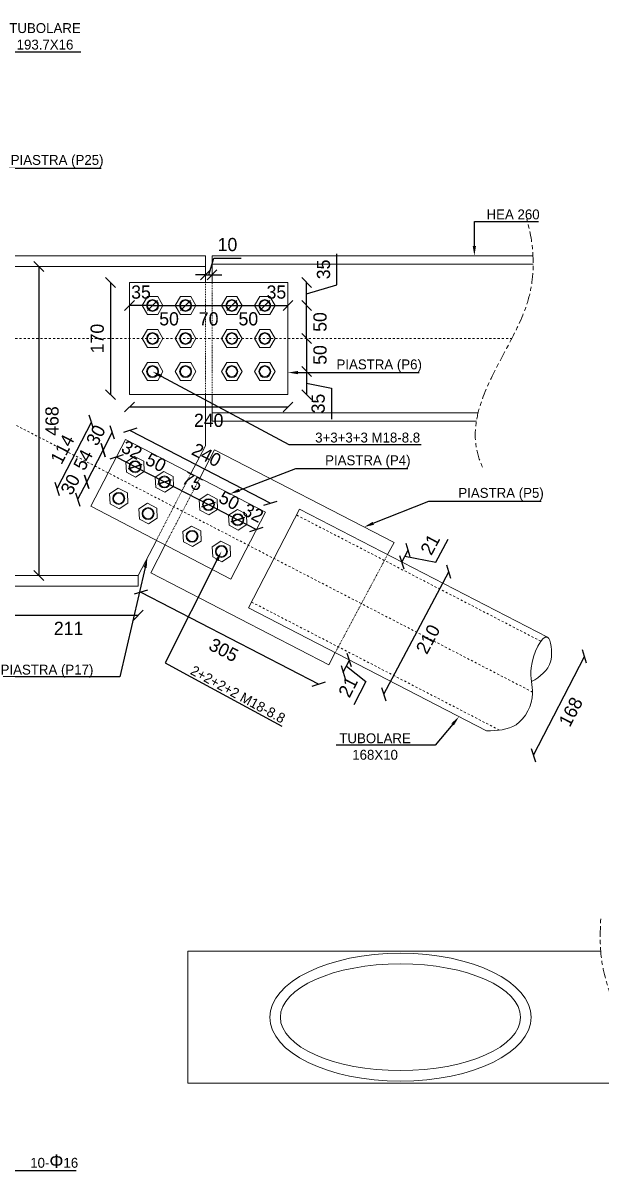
# Model space of a CAD drawing. Header units: millimetres. Extents: x -6949 to 549764, y -83146 to 127128.
# Drawn here: x 49738 to 50613, y -47348 to -45607 of the extents above; entities that cross this region are included whole.
import ezdxf
from ezdxf import colors
from ezdxf.entities.mleader import LeaderData, LeaderLine
from ezdxf.math import Vec2, Vec3

# ---------------------------------------------------------------- set-up
doc = ezdxf.new("R2010")
doc.units = ezdxf.units.MM
doc.linetypes.add('Centro', pattern=[31.75, 6.35, -4.7625, 15.875, -4.7625])
doc.linetypes.add('Tratto', pattern=[6.35, 3.175, -3.175])
for name, color, linetype, lineweight in [('bulloni', 5, 'Continuous', 9), ('LINEA DI SEZIONE', 1, 'Centro', 9), ('piastra', 6, 'Continuous', 18), ('S-BEAM', 5, 'Continuous', 18), ('tratteggio', 253, 'Tratto', 15)]:
    doc.layers.add(name, color=color, linetype=linetype, lineweight=lineweight)
doc.layers.add('quote', color=7, linetype='Continuous', lineweight=5, true_color=0x383838)
doc.styles.get("Standard").update_dxf_attribs({"font": ''})
doc.styles.get('Standard').set_extended_font_data('Bahnschrift Light')
doc.dimstyles.new('Q 1_15', dxfattribs={"dimtxt": 20, "dimasz": 15, "dimexe": 0.18, "dimexo": 0.0625, "dimgap": 10, "dimtad": 2, "dimdec": 0, "dimzin": 0, "dimdsep": 46, "dimtxsty": 'Standard', "dimblk": 'OBLIQUE', "dimcen": 0, "dimse1": 1, "dimse2": 1, "dimadec": 0, "dimazin": 0, "dimtfac": 1, "dimtdec": 0, "dimtofl": 0, "dimtmove": 1, "dimatfit": 3, "dimfxl": 1, "dimtolj": 1, "dimtzin": 0, "dimarcsym": 1})

# ---------------------------------------------------------------- blocks, each defined once
blk = doc.blocks.new('*U142')
at = {"layer": 'bulloni'}
blk.add_lwpolyline([(-15.6, 0), (-7.8, -13.5), (7.8, -13.5), (15.6, 0), (7.8, 13.5), (-7.8, 13.5)], close=True, dxfattribs=at)
for radius in [9, 7.88]:
    blk.add_circle((0, 0), radius, dxfattribs=at)
blk = doc.blocks.new('*U138')
at = {"color": 0, "linetype": 'ByBlock', "lineweight": -2, "transparency": 16777216}
for p in [(0, 0), (50, 0), (0, -50), (50, -50), (0, -100), (50, -100)]:
    blk.add_blockref('*U142', p, dxfattribs=at)
blk = doc.blocks.new('*U140')
at = {"layer": 'bulloni'}
blk.add_lwpolyline([(-15.6, 0), (-7.8, -13.5), (7.8, -13.5), (15.6, 0), (7.8, 13.5), (-7.8, 13.5)], close=True, dxfattribs=at)
for radius in [9, 7.88]:
    blk.add_circle((0, 0), radius, dxfattribs=at)
blk = doc.blocks.new('*U141')
at = {"color": 0, "linetype": 'ByBlock', "lineweight": -2, "transparency": 16777216}
for p in [(0, 0), (50, 0), (0, -50), (50, -50), (0, -100), (50, -100)]:
    blk.add_blockref('*U140', p, dxfattribs=at)
blk = doc.blocks.new('*U139')
at = {"layer": 'bulloni'}
blk.add_lwpolyline([(-15.6, 0), (-7.8, -13.5), (7.8, -13.5), (15.6, 0), (7.8, 13.5), (-7.8, 13.5)], close=True, dxfattribs=at)
for radius in [9, 7.88]:
    blk.add_circle((0, 0), radius, dxfattribs=at)
blk = doc.blocks.new('*U143')
at = {"color": 0, "linetype": 'ByBlock', "lineweight": -2, "transparency": 16777216}
for p in [(0, 0), (50, 0), (0, -54), (50, -54)]:
    blk.add_blockref('*U139', p, dxfattribs=at)
blk = doc.blocks.new('*U144')
at = {"layer": 'bulloni'}
blk.add_lwpolyline([(-15.6, 0), (-7.8, -13.5), (7.8, -13.5), (15.6, 0), (7.8, 13.5), (-7.8, 13.5)], close=True, dxfattribs=at)
for radius in [9, 7.88]:
    blk.add_circle((0, 0), radius, dxfattribs=at)
blk = doc.blocks.new('*U145')
at = {"color": 0, "linetype": 'ByBlock', "lineweight": -2, "transparency": 16777216}
for p in [(0, 0), (50, 0), (0, -54), (50, -54)]:
    blk.add_blockref('*U144', p, dxfattribs=at)
blk = doc.blocks.new('_Oblique')
at = {"color": 0, "linetype": 'ByBlock', "lineweight": -2}
blk.add_line((-0.5, -0.5), (0.5, 0.5), dxfattribs=at)
blk = doc.blocks.new('*D911')
at = {"layer": 'Defpoints', "color": 0, "transparency": 16777216}
for p in [(49701.9, -46460.1), (49912.8, -46460.1), (49912.8, -46504)]:
    blk.add_point(p, dxfattribs=at)
at = {"layer": 'quote', "color": 0, "lineweight": -2, "transparency": 16777216}
blk.add_line((49701.9, -46504), (49912.8, -46504), dxfattribs=at)
at = {"layer": 'quote', "color": 0, "lineweight": -2, "transparency": 16777216, "xscale": 15, "yscale": 15, "zscale": 15, "rotation": 180}
blk.add_blockref('_Oblique', (49701.9, -46504), dxfattribs=at)
at = {"layer": 'quote', "color": 0, "lineweight": -2, "transparency": 16777216, "xscale": 15, "yscale": 15, "zscale": 15}
blk.add_blockref('_Oblique', (49912.8, -46504), dxfattribs=at)
at = {"layer": 'quote', "color": 0, "transparency": 16777216, "insert": (49807.3, -46524.1), "char_height": 20, "attachment_point": 5}
blk.add_mtext('\\A1;211', dxfattribs=at)
blk = doc.blocks.new('*D912')
at = {"layer": 'Defpoints', "color": 0, "transparency": 16777216}
for p in [(49934.4, -46035.1), (49984.4, -46035.1), (49984.4, -46035.1)]:
    blk.add_point(p, dxfattribs=at)
at = {"layer": 'quote', "color": 0, "lineweight": -2, "transparency": 16777216}
blk.add_line((49934.4, -46035.1), (49984.4, -46035.1), dxfattribs=at)
at = {"layer": 'quote', "color": 0, "lineweight": -2, "transparency": 16777216, "xscale": 15, "yscale": 15, "zscale": 15, "rotation": 180}
blk.add_blockref('_Oblique', (49934.4, -46035.1), dxfattribs=at)
at = {"layer": 'quote', "color": 0, "lineweight": -2, "transparency": 16777216, "xscale": 15, "yscale": 15, "zscale": 15}
blk.add_blockref('_Oblique', (49984.4, -46035.1), dxfattribs=at)
at = {"layer": 'quote', "color": 0, "transparency": 16777216, "insert": (49959.4, -46055.4), "char_height": 20, "attachment_point": 5}
blk.add_mtext('\\A1;50', dxfattribs=at)
blk = doc.blocks.new('*D913')
at = {"layer": 'Defpoints', "color": 0, "transparency": 16777216}
for p in [(49899.4, -46035.1), (49899.4, -46035.1), (49934.4, -46035.1)]:
    blk.add_point(p, dxfattribs=at)
at = {"layer": 'quote', "color": 0, "lineweight": -2, "transparency": 16777216}
blk.add_line((49934.4, -46035.1), (49899.4, -46035.1), dxfattribs=at)
at = {"layer": 'quote', "color": 0, "lineweight": -2, "transparency": 16777216, "xscale": 15, "yscale": 15, "zscale": 15, "rotation": 180}
blk.add_blockref('_Oblique', (49899.4, -46035.1), dxfattribs=at)
at = {"layer": 'quote', "color": 0, "lineweight": -2, "transparency": 16777216, "xscale": 15, "yscale": 15, "zscale": 15}
blk.add_blockref('_Oblique', (49934.4, -46035.1), dxfattribs=at)
at = {"layer": 'quote', "color": 0, "transparency": 16777216, "insert": (49916.9, -46014.9), "char_height": 20, "attachment_point": 5}
blk.add_mtext('\\A1;35', dxfattribs=at)
blk = doc.blocks.new('*D914')
at = {"layer": 'Defpoints', "color": 0, "transparency": 16777216}
for p in [(49984.4, -46035.1), (50054.4, -46035.1), (50054.4, -46035.1)]:
    blk.add_point(p, dxfattribs=at)
at = {"layer": 'quote', "color": 0, "lineweight": -2, "transparency": 16777216}
blk.add_line((49984.4, -46035.1), (50054.4, -46035.1), dxfattribs=at)
at = {"layer": 'quote', "color": 0, "lineweight": -2, "transparency": 16777216, "xscale": 15, "yscale": 15, "zscale": 15, "rotation": 180}
blk.add_blockref('_Oblique', (49984.4, -46035.1), dxfattribs=at)
at = {"layer": 'quote', "color": 0, "lineweight": -2, "transparency": 16777216, "xscale": 15, "yscale": 15, "zscale": 15}
blk.add_blockref('_Oblique', (50054.4, -46035.1), dxfattribs=at)
at = {"layer": 'quote', "color": 0, "transparency": 16777216, "insert": (50019.4, -46055.4), "char_height": 20, "attachment_point": 5}
blk.add_mtext('\\A1;70', dxfattribs=at)
blk = doc.blocks.new('*D915')
at = {"layer": 'Defpoints', "color": 0, "transparency": 16777216}
for p in [(50054.4, -46035.1), (50104.4, -46035.1), (50104.4, -46035.1)]:
    blk.add_point(p, dxfattribs=at)
at = {"layer": 'quote', "color": 0, "lineweight": -2, "transparency": 16777216}
blk.add_line((50054.4, -46035.1), (50104.4, -46035.1), dxfattribs=at)
at = {"layer": 'quote', "color": 0, "lineweight": -2, "transparency": 16777216, "xscale": 15, "yscale": 15, "zscale": 15, "rotation": 180}
blk.add_blockref('_Oblique', (50054.4, -46035.1), dxfattribs=at)
at = {"layer": 'quote', "color": 0, "lineweight": -2, "transparency": 16777216, "xscale": 15, "yscale": 15, "zscale": 15}
blk.add_blockref('_Oblique', (50104.4, -46035.1), dxfattribs=at)
at = {"layer": 'quote', "color": 0, "transparency": 16777216, "insert": (50079.4, -46055.4), "char_height": 20, "attachment_point": 5}
blk.add_mtext('\\A1;50', dxfattribs=at)
blk = doc.blocks.new('*D916')
at = {"layer": 'Defpoints', "color": 0, "transparency": 16777216}
for p in [(50104.4, -46035.1), (50139.4, -46035.1), (50139.4, -46035.1)]:
    blk.add_point(p, dxfattribs=at)
at = {"layer": 'quote', "color": 0, "lineweight": -2, "transparency": 16777216}
blk.add_line((50104.4, -46035.1), (50139.4, -46035.1), dxfattribs=at)
at = {"layer": 'quote', "color": 0, "lineweight": -2, "transparency": 16777216, "xscale": 15, "yscale": 15, "zscale": 15, "rotation": 180}
blk.add_blockref('_Oblique', (50104.4, -46035.1), dxfattribs=at)
at = {"layer": 'quote', "color": 0, "lineweight": -2, "transparency": 16777216, "xscale": 15, "yscale": 15, "zscale": 15}
blk.add_blockref('_Oblique', (50139.4, -46035.1), dxfattribs=at)
at = {"layer": 'quote', "color": 0, "transparency": 16777216, "insert": (50121.9, -46014.9), "char_height": 20, "attachment_point": 5}
blk.add_mtext('\\A1;35', dxfattribs=at)
blk = doc.blocks.new('*D917')
at = {"layer": 'Defpoints', "color": 0, "transparency": 16777216}
for p in [(49899.4, -46000.1), (49870.9, -46170.1), (49899.4, -46170.1)]:
    blk.add_point(p, dxfattribs=at)
at = {"layer": 'quote', "color": 0, "lineweight": -2, "transparency": 16777216}
blk.add_line((49870.9, -46000.1), (49870.9, -46170.1), dxfattribs=at)
at = {"layer": 'quote', "color": 0, "lineweight": -2, "transparency": 16777216, "xscale": 15, "yscale": 15, "zscale": 15}
for p, rotation in [((49870.9, -46000.1), 90), ((49870.9, -46170.1), 270)]:
    blk.add_blockref('_Oblique', p, dxfattribs=dict(at, rotation=rotation))
at = {"layer": 'quote', "color": 0, "transparency": 16777216, "insert": (49850.7, -46085.1), "char_height": 20, "attachment_point": 5, "rotation": 90}
blk.add_mtext('\\A1;170', dxfattribs=at)
blk = doc.blocks.new('*D918')
at = {"layer": 'Defpoints', "color": 0, "transparency": 16777216}
for p in [(49899.4, -46170.1), (50139.4, -46170.1), (50139.4, -46188.8)]:
    blk.add_point(p, dxfattribs=at)
at = {"layer": 'quote', "color": 0, "lineweight": -2, "transparency": 16777216}
blk.add_line((49899.4, -46188.8), (50139.4, -46188.8), dxfattribs=at)
at = {"layer": 'quote', "color": 0, "lineweight": -2, "transparency": 16777216, "xscale": 15, "yscale": 15, "zscale": 15, "rotation": 180}
blk.add_blockref('_Oblique', (49899.4, -46188.8), dxfattribs=at)
at = {"layer": 'quote', "color": 0, "lineweight": -2, "transparency": 16777216, "xscale": 15, "yscale": 15, "zscale": 15}
blk.add_blockref('_Oblique', (50139.4, -46188.8), dxfattribs=at)
at = {"layer": 'quote', "color": 0, "transparency": 16777216, "insert": (50019.4, -46209.1), "char_height": 20, "attachment_point": 5}
blk.add_mtext('\\A1;240', dxfattribs=at)
blk = doc.blocks.new('*D919')
at = {"layer": 'Defpoints', "color": 0, "transparency": 16777216}
for p in [(49934.4, -46085.1), (49934.4, -46135.1), (50167.7, -46135.1)]:
    blk.add_point(p, dxfattribs=at)
at = {"layer": 'quote', "color": 0, "lineweight": -2, "transparency": 16777216}
blk.add_line((50167.7, -46085.1), (50167.7, -46135.1), dxfattribs=at)
at = {"layer": 'quote', "color": 0, "lineweight": -2, "transparency": 16777216, "xscale": 15, "yscale": 15, "zscale": 15}
for p, rotation in [((50167.7, -46085.1), 90), ((50167.7, -46135.1), 270)]:
    blk.add_blockref('_Oblique', p, dxfattribs=dict(at, rotation=rotation))
at = {"layer": 'quote', "color": 0, "transparency": 16777216, "insert": (50188, -46110.1), "char_height": 20, "attachment_point": 5, "rotation": 90}
blk.add_mtext('\\A1;50', dxfattribs=at)
blk = doc.blocks.new('*D920')
at = {"layer": 'Defpoints', "color": 0, "transparency": 16777216}
for p in [(50104.4, -46035.1), (50167.7, -46035.1), (50104.4, -46085.1)]:
    blk.add_point(p, dxfattribs=at)
at = {"layer": 'quote', "color": 0, "lineweight": -2, "transparency": 16777216}
blk.add_line((50167.7, -46085.1), (50167.7, -46035.1), dxfattribs=at)
at = {"layer": 'quote', "color": 0, "lineweight": -2, "transparency": 16777216, "xscale": 15, "yscale": 15, "zscale": 15}
for p, rotation in [((50167.7, -46035.1), 90), ((50167.7, -46085.1), 270)]:
    blk.add_blockref('_Oblique', p, dxfattribs=dict(at, rotation=rotation))
at = {"layer": 'quote', "color": 0, "transparency": 16777216, "insert": (50188, -46060.1), "char_height": 20, "attachment_point": 5, "rotation": 90}
blk.add_mtext('\\A1;50', dxfattribs=at)
blk = doc.blocks.new('*D921')
at = {"layer": 'Defpoints', "color": 0, "transparency": 16777216}
for p in [(50139.4, -46000.1), (50167.7, -46000.1), (50104.4, -46035.1)]:
    blk.add_point(p, dxfattribs=at)
at = {"layer": 'quote', "color": 0, "lineweight": -2, "transparency": 16777216}
for p, q in [((50213.5, -46003.9), (50213.5, -45957)), ((50167.7, -46035.1), (50167.7, -46000.1)), ((50167.7, -46017.6), (50213.5, -46003.9))]:
    blk.add_line(p, q, dxfattribs=at)
at = {"layer": 'quote', "color": 0, "lineweight": -2, "transparency": 16777216, "xscale": 15, "yscale": 15, "zscale": 15}
for p, rotation in [((50167.7, -46000.1), 90), ((50167.7, -46035.1), 270)]:
    blk.add_blockref('_Oblique', p, dxfattribs=dict(at, rotation=rotation))
at = {"layer": 'quote', "color": 0, "transparency": 16777216, "insert": (50193.3, -45980.4), "char_height": 20, "attachment_point": 5, "rotation": 90}
blk.add_mtext('\\A1;35', dxfattribs=at)
blk = doc.blocks.new('*D922')
at = {"layer": 'Defpoints', "color": 0, "transparency": 16777216}
for p in [(50104.4, -46135.1), (50139.4, -46170.1), (50167.7, -46170.1)]:
    blk.add_point(p, dxfattribs=at)
at = {"layer": 'quote', "color": 0, "lineweight": -2, "transparency": 16777216}
for p, q in [((50167.7, -46135.1), (50167.7, -46170.1)), ((50167.7, -46152.6), (50205.4, -46160.1)), ((50205.4, -46160.1), (50205.4, -46207.1))]:
    blk.add_line(p, q, dxfattribs=at)
at = {"layer": 'quote', "color": 0, "lineweight": -2, "transparency": 16777216, "xscale": 15, "yscale": 15, "zscale": 15}
for p, rotation in [((50167.7, -46135.1), 90), ((50167.7, -46170.1), 270)]:
    blk.add_blockref('_Oblique', p, dxfattribs=dict(at, rotation=rotation))
at = {"layer": 'quote', "color": 0, "transparency": 16777216, "insert": (50185.2, -46183.6), "char_height": 20, "attachment_point": 5, "rotation": 90}
blk.add_mtext('\\A1;35', dxfattribs=at)
blk = doc.blocks.new('*D923')
at = {"layer": 'Defpoints', "color": 0, "transparency": 16777216}
for p in [(49756.9, -45976.1), (49756.9, -46444.1), (49762.1, -46444.1)]:
    blk.add_point(p, dxfattribs=at)
at = {"layer": 'quote', "color": 0, "lineweight": -2, "transparency": 16777216}
blk.add_line((49762.1, -45976.1), (49762.1, -46444.1), dxfattribs=at)
at = {"layer": 'quote', "color": 0, "lineweight": -2, "transparency": 16777216, "xscale": 15, "yscale": 15, "zscale": 15}
for p, rotation in [((49762.1, -45976.1), 90), ((49762.1, -46444.1), 270)]:
    blk.add_blockref('_Oblique', p, dxfattribs=dict(at, rotation=rotation))
at = {"layer": 'quote', "color": 0, "transparency": 16777216, "insert": (49782.3, -46210.1), "char_height": 20, "attachment_point": 5, "rotation": 90}
blk.add_mtext('\\A1;468', dxfattribs=at)
blk = doc.blocks.new('*D905')
at = {"layer": 'Defpoints', "color": 0, "transparency": 16777216}
for p in [(50475.6, -46508.3), (50588.3, -46566.5), (50398.4, -46657.8)]:
    blk.add_point(p, dxfattribs=at)
at = {"layer": 'quote', "color": 0, "lineweight": -2, "transparency": 16777216}
blk.add_line((50511, -46716), (50588.3, -46566.5), dxfattribs=at)
at = {"layer": 'quote', "color": 0, "lineweight": -2, "transparency": 16777216, "xscale": 15, "yscale": 15, "zscale": 15}
for p, rotation in [((50588.3, -46566.5), 62.67610918366642), ((50511, -46716), 242.6761091836664)]:
    blk.add_blockref('_Oblique', p, dxfattribs=dict(at, rotation=rotation))
at = {"layer": 'quote', "color": 0, "transparency": 16777216, "insert": (50567.6, -46650.5), "char_height": 20, "attachment_point": 5, "rotation": 62.6761}
blk.add_mtext('\\A1;168', dxfattribs=at)
blk = doc.blocks.new('*D924')
at = {"layer": 'Defpoints', "color": 0, "transparency": 16777216}
for p in [(49931.8, -46440.2), (50201.2, -46579.3), (50186.1, -46608.5)]:
    blk.add_point(p, dxfattribs=at)
at = {"layer": 'quote', "color": 0, "lineweight": -2, "transparency": 16777216}
blk.add_line((49916.7, -46469.3), (50186.1, -46608.5), dxfattribs=at)
at = {"layer": 'quote', "color": 0, "lineweight": -2, "transparency": 16777216, "xscale": 15, "yscale": 15, "zscale": 15}
for p, rotation in [((49916.7, -46469.3), 152.6757943378665), ((50186.1, -46608.5), 332.6757943378665)]:
    blk.add_blockref('_Oblique', p, dxfattribs=dict(at, rotation=rotation))
at = {"layer": 'quote', "color": 0, "transparency": 16777216, "insert": (50042.1, -46556.9), "char_height": 20, "attachment_point": 5, "rotation": 332.6758}
blk.add_mtext('\\A1;305', dxfattribs=at)
blk = doc.blocks.new('*D925')
at = {"layer": 'Defpoints', "color": 0, "transparency": 16777216}
for p in [(50024.4, -45988.6), (50014.4, -46000.1), (50024.4, -46000.1)]:
    blk.add_point(p, dxfattribs=at)
at = {"layer": 'quote', "color": 0, "lineweight": -2, "transparency": 16777216}
for p, q in [((50019.4, -45988.6), (50027, -45963.2)), ((50027, -45963.2), (50068.6, -45963.2)), ((50014.4, -45988.6), (49999.4, -45988.6)), ((50014.4, -45988.6), (50024.4, -45988.6)), ((50024.4, -45988.6), (50039.4, -45988.6))]:
    blk.add_line(p, q, dxfattribs=at)
at = {"layer": 'quote', "color": 0, "lineweight": -2, "transparency": 16777216, "xscale": 15, "yscale": 15, "zscale": 15}
blk.add_blockref('_Oblique', (50014.4, -45988.6), dxfattribs=at)
at = {"layer": 'quote', "color": 0, "lineweight": -2, "transparency": 16777216, "xscale": 15, "yscale": 15, "zscale": 15, "rotation": 180}
blk.add_blockref('_Oblique', (50024.4, -45988.6), dxfattribs=at)
at = {"layer": 'quote', "color": 0, "transparency": 16777216, "insert": (50047.8, -45942.9), "char_height": 20, "attachment_point": 5}
blk.add_mtext('\\A1;10', dxfattribs=at)
blk = doc.blocks.new('*D926')
at = {"layer": 'Defpoints', "color": 0, "transparency": 16777216}
for p in [(50210.7, -46560.8), (50232.5, -46572.1), (50201.2, -46579.3)]:
    blk.add_point(p, dxfattribs=at)
at = {"layer": 'quote', "color": 0, "lineweight": -2, "transparency": 16777216}
for p, q in [((50223, -46590.6), (50232.5, -46572.1)), ((50227.8, -46581.4), (50257.4, -46604.4)), ((50257.4, -46604.4), (50239, -46639.8))]:
    blk.add_line(p, q, dxfattribs=at)
at = {"layer": 'quote', "color": 0, "lineweight": -2, "transparency": 16777216, "xscale": 15, "yscale": 15, "zscale": 15}
for p, rotation in [((50232.5, -46572.1), 62.67610918368261), ((50223, -46590.6), 242.6761091836826)]:
    blk.add_blockref('_Oblique', p, dxfattribs=dict(at, rotation=rotation))
at = {"layer": 'quote', "color": 0, "transparency": 16777216, "insert": (50230.3, -46612.9), "char_height": 20, "attachment_point": 5, "rotation": 62.6761}
blk.add_mtext('\\A1;21', dxfattribs=at)
blk = doc.blocks.new('*D927')
at = {"layer": 'Defpoints', "color": 0, "transparency": 16777216}
for p in [(50300, -46394), (50290.2, -46412.4), (50321.4, -46405.5)]:
    blk.add_point(p, dxfattribs=at)
at = {"layer": 'quote', "color": 0, "lineweight": -2, "transparency": 16777216}
for p, q in [((50363.1, -46424), (50381.8, -46388.8)), ((50311.6, -46423.9), (50321.4, -46405.5)), ((50316.5, -46414.7), (50363.1, -46424))]:
    blk.add_line(p, q, dxfattribs=at)
at = {"layer": 'quote', "color": 0, "lineweight": -2, "transparency": 16777216, "xscale": 15, "yscale": 15, "zscale": 15}
for p, rotation in [((50321.4, -46405.5), 61.92719718750516), ((50311.6, -46423.9), 241.9271971875052)]:
    blk.add_blockref('_Oblique', p, dxfattribs=dict(at, rotation=rotation))
at = {"layer": 'quote', "color": 0, "transparency": 16777216, "insert": (50354.7, -46397), "char_height": 20, "attachment_point": 5, "rotation": 61.9272}
blk.add_mtext('\\A1;21', dxfattribs=at)
blk = doc.blocks.new('*D928')
at = {"layer": 'Defpoints', "color": 0, "transparency": 16777216}
for p in [(50300, -46394), (50383.1, -46438.4), (50201.2, -46579.3)]:
    blk.add_point(p, dxfattribs=at)
at = {"layer": 'quote', "color": 0, "lineweight": -2, "transparency": 16777216}
blk.add_line((50284.3, -46623.7), (50383.1, -46438.4), dxfattribs=at)
at = {"layer": 'quote', "color": 0, "lineweight": -2, "transparency": 16777216, "xscale": 15, "yscale": 15, "zscale": 15}
for p, rotation in [((50383.1, -46438.4), 61.92719718751262), ((50284.3, -46623.7), 241.9271971875126)]:
    blk.add_blockref('_Oblique', p, dxfattribs=dict(at, rotation=rotation))
at = {"layer": 'quote', "color": 0, "transparency": 16777216, "insert": (50351.5, -46540.5), "char_height": 20, "attachment_point": 5, "rotation": 61.9272}
blk.add_mtext('\\A1;210', dxfattribs=at)
blk = doc.blocks.new('*D929')
at = {"layer": 'Defpoints', "color": 0, "transparency": 16777216}
for p in [(49893.3, -46238), (49789.6, -46312.7), (49841, -46339.2)]:
    blk.add_point(p, dxfattribs=at)
at = {"layer": 'quote', "color": 0, "lineweight": -2, "transparency": 16777216}
blk.add_line((49841.9, -46211.4), (49789.6, -46312.7), dxfattribs=at)
at = {"layer": 'quote', "color": 0, "lineweight": -2, "transparency": 16777216, "xscale": 15, "yscale": 15, "zscale": 15}
for p, rotation in [((49841.9, -46211.4), 62.67610956615891), ((49789.6, -46312.7), 242.6761095661589)]:
    blk.add_blockref('_Oblique', p, dxfattribs=dict(at, rotation=rotation))
at = {"layer": 'quote', "color": 0, "transparency": 16777216, "insert": (49797.9, -46252.8), "char_height": 20, "attachment_point": 5, "rotation": 62.6761}
blk.add_mtext('\\A1;114', dxfattribs=at)
blk = doc.blocks.new('*D930')
at = {"layer": 'Defpoints', "color": 0, "transparency": 16777216}
for p in [(49820.9, -46328.8), (49883.2, -46327.3), (49869.3, -46354)]:
    blk.add_point(p, dxfattribs=at)
at = {"layer": 'quote', "color": 0, "lineweight": -2, "transparency": 16777216}
blk.add_line((49834.7, -46302.1), (49820.9, -46328.8), dxfattribs=at)
at = {"layer": 'quote', "color": 0, "lineweight": -2, "transparency": 16777216, "xscale": 15, "yscale": 15, "zscale": 15}
for p, rotation in [((49834.7, -46302.1), 62.54130905532833), ((49820.9, -46328.8), 242.5413090553283)]:
    blk.add_blockref('_Oblique', p, dxfattribs=dict(at, rotation=rotation))
at = {"layer": 'quote', "color": 0, "transparency": 16777216, "insert": (49809.9, -46306.1), "char_height": 20, "attachment_point": 5, "rotation": 62.5413}
blk.add_mtext('\\A1;30', dxfattribs=at)
blk = doc.blocks.new('*D931')
at = {"layer": 'Defpoints', "color": 0, "transparency": 16777216}
for p in [(49859.6, -46254.2), (49908, -46279.3), (49883.2, -46327.3)]:
    blk.add_point(p, dxfattribs=at)
at = {"layer": 'quote', "color": 0, "lineweight": -2, "transparency": 16777216}
blk.add_line((49834.7, -46302.1), (49859.6, -46254.2), dxfattribs=at)
at = {"layer": 'quote', "color": 0, "lineweight": -2, "transparency": 16777216, "xscale": 15, "yscale": 15, "zscale": 15}
for p, rotation in [((49859.6, -46254.2), 62.54130905545608), ((49834.7, -46302.1), 242.5413090554561)]:
    blk.add_blockref('_Oblique', p, dxfattribs=dict(at, rotation=rotation))
at = {"layer": 'quote', "color": 0, "transparency": 16777216, "insert": (49829.3, -46268.9), "char_height": 20, "attachment_point": 5, "rotation": 62.5413}
blk.add_mtext('\\A1;54', dxfattribs=at)
blk = doc.blocks.new('*D932')
at = {"layer": 'Defpoints', "color": 0, "transparency": 16777216}
for p in [(49873.4, -46227.6), (49893.3, -46238), (49908, -46279.3)]:
    blk.add_point(p, dxfattribs=at)
at = {"layer": 'quote', "color": 0, "lineweight": -2, "transparency": 16777216}
blk.add_line((49859.6, -46254.2), (49873.4, -46227.6), dxfattribs=at)
at = {"layer": 'quote', "color": 0, "lineweight": -2, "transparency": 16777216, "xscale": 15, "yscale": 15, "zscale": 15}
for p, rotation in [((49873.4, -46227.6), 62.54130905545608), ((49859.6, -46254.2), 242.5413090554561)]:
    blk.add_blockref('_Oblique', p, dxfattribs=dict(at, rotation=rotation))
at = {"layer": 'quote', "color": 0, "transparency": 16777216, "insert": (49848.6, -46231.6), "char_height": 20, "attachment_point": 5, "rotation": 62.5413}
blk.add_mtext('\\A1;30', dxfattribs=at)
blk = doc.blocks.new('*D933')
at = {"layer": 'Defpoints', "color": 0, "transparency": 16777216}
for p in [(49841, -46339.2), (50112.8, -46334.5), (50053.1, -46449.4)]:
    blk.add_point(p, dxfattribs=at)
at = {"layer": 'quote', "color": 0, "lineweight": -2, "transparency": 16777216}
blk.add_line((49900.7, -46224.3), (50112.8, -46334.5), dxfattribs=at)
at = {"layer": 'quote', "color": 0, "lineweight": -2, "transparency": 16777216, "xscale": 15, "yscale": 15, "zscale": 15}
for p, rotation in [((49900.7, -46224.3), 152.5413090553274), ((50112.8, -46334.5), 332.5413090553275)]:
    blk.add_blockref('_Oblique', p, dxfattribs=dict(at, rotation=rotation))
at = {"layer": 'quote', "color": 0, "transparency": 16777216, "insert": (50016.1, -46261.5), "char_height": 20, "attachment_point": 5, "rotation": 332.5413}
blk.add_mtext('\\A1;240', dxfattribs=at)
blk = doc.blocks.new('*D934')
at = {"layer": 'Defpoints', "color": 0, "transparency": 16777216}
for p in [(49879.6, -46264.6), (49879.6, -46264.6), (49908, -46279.3)]:
    blk.add_point(p, dxfattribs=at)
at = {"layer": 'quote', "color": 0, "lineweight": -2, "transparency": 16777216}
blk.add_line((49908, -46279.3), (49879.6, -46264.6), dxfattribs=at)
at = {"layer": 'quote', "color": 0, "lineweight": -2, "transparency": 16777216, "xscale": 15, "yscale": 15, "zscale": 15}
for p, rotation in [((49879.6, -46264.6), 152.6761095661612), ((49908, -46279.3), 332.6761095661611)]:
    blk.add_blockref('_Oblique', p, dxfattribs=dict(at, rotation=rotation))
at = {"layer": 'quote', "color": 0, "transparency": 16777216, "insert": (49903, -46254), "char_height": 20, "attachment_point": 5, "rotation": 332.6761}
blk.add_mtext('\\A1;32', dxfattribs=at)
blk = doc.blocks.new('*D935')
at = {"layer": 'Defpoints', "color": 0, "transparency": 16777216}
for p in [(49908, -46279.3), (49952.4, -46302.3), (49952.4, -46302.3)]:
    blk.add_point(p, dxfattribs=at)
at = {"layer": 'quote', "color": 0, "lineweight": -2, "transparency": 16777216}
blk.add_line((49908, -46279.3), (49952.4, -46302.3), dxfattribs=at)
at = {"layer": 'quote', "color": 0, "lineweight": -2, "transparency": 16777216, "xscale": 15, "yscale": 15, "zscale": 15}
for p, rotation in [((49908, -46279.3), 152.676109566144), ((49952.4, -46302.3), 332.676109566144)]:
    blk.add_blockref('_Oblique', p, dxfattribs=dict(at, rotation=rotation))
at = {"layer": 'quote', "color": 0, "transparency": 16777216, "insert": (49939.5, -46272.8), "char_height": 20, "attachment_point": 5, "rotation": 332.6761}
blk.add_mtext('\\A1;50', dxfattribs=at)
blk = doc.blocks.new('*D936')
at = {"layer": 'Defpoints', "color": 0, "transparency": 16777216}
for p in [(49952.4, -46302.3), (50019, -46336.7), (50019, -46336.7)]:
    blk.add_point(p, dxfattribs=at)
at = {"layer": 'quote', "color": 0, "lineweight": -2, "transparency": 16777216}
blk.add_line((49952.4, -46302.3), (50019, -46336.7), dxfattribs=at)
at = {"layer": 'quote', "color": 0, "lineweight": -2, "transparency": 16777216, "xscale": 15, "yscale": 15, "zscale": 15}
for p, rotation in [((49952.4, -46302.3), 152.676109566144), ((50019, -46336.7), 332.676109566144)]:
    blk.add_blockref('_Oblique', p, dxfattribs=dict(at, rotation=rotation))
at = {"layer": 'quote', "color": 0, "transparency": 16777216, "insert": (49995, -46301.6), "char_height": 20, "attachment_point": 5, "rotation": 332.6761}
blk.add_mtext('\\A1;75', dxfattribs=at)
blk = doc.blocks.new('*D937')
at = {"layer": 'Defpoints', "color": 0, "transparency": 16777216}
for p in [(50019, -46336.7), (50063.5, -46359.6), (50063.5, -46359.6)]:
    blk.add_point(p, dxfattribs=at)
at = {"layer": 'quote', "color": 0, "lineweight": -2, "transparency": 16777216}
blk.add_line((50019, -46336.7), (50063.5, -46359.6), dxfattribs=at)
at = {"layer": 'quote', "color": 0, "lineweight": -2, "transparency": 16777216, "xscale": 15, "yscale": 15, "zscale": 15}
for p, rotation in [((50019, -46336.7), 152.676109566144), ((50063.5, -46359.6), 332.676109566144)]:
    blk.add_blockref('_Oblique', p, dxfattribs=dict(at, rotation=rotation))
at = {"layer": 'quote', "color": 0, "transparency": 16777216, "insert": (50050.5, -46330.2), "char_height": 20, "attachment_point": 5, "rotation": 332.6761}
blk.add_mtext('\\A1;50', dxfattribs=at)
blk = doc.blocks.new('*D938')
at = {"layer": 'Defpoints', "color": 0, "transparency": 16777216}
for p in [(50063.5, -46359.6), (50091.9, -46374.3), (50091.9, -46374.3)]:
    blk.add_point(p, dxfattribs=at)
at = {"layer": 'quote', "color": 0, "lineweight": -2, "transparency": 16777216}
blk.add_line((50063.5, -46359.6), (50091.9, -46374.3), dxfattribs=at)
at = {"layer": 'quote', "color": 0, "lineweight": -2, "transparency": 16777216, "xscale": 15, "yscale": 15, "zscale": 15}
for p, rotation in [((50063.5, -46359.6), 152.676109566144), ((50091.9, -46374.3), 332.676109566144)]:
    blk.add_blockref('_Oblique', p, dxfattribs=dict(at, rotation=rotation))
at = {"layer": 'quote', "color": 0, "transparency": 16777216, "insert": (50086.7, -46349.3), "char_height": 20, "attachment_point": 5, "rotation": 332.6761}
blk.add_mtext('\\A1;32', dxfattribs=at)

msp = doc.modelspace()

# ---------------------------------------------------------------- linework, layer by layer
at = {"layer": 'LINEA DI SEZIONE'}
msp.add_open_spline([(50434.1, -46279.8), (50393, -46195), (50524.7, -46063.4), (50511.1, -45940.2), (50501.1, -45904.5)], degree=3, knots=[0.227913, 0.227913, 0.227913, 0.227913, 1, 1.439528, 1.439528, 1.439528, 1.439528], dxfattribs=at)
msp.add_spline([(50612.9, -46964.3), (50612.9, -47013.1), (50651.6, -47134.6), (50681.3, -47213.1), (50681.3, -47243.9)], degree=3, dxfattribs=at)
at = {"layer": 'piastra'}
for p, q in [((50014.4, -46000.1), (50014.4, -45972.6)), ((49899.4, -46170.1), (49899.4, -46000.1)), ((49899.4, -46000.1), (50139.4, -46000.1)), ((50139.4, -46000.1), (50139.4, -46170.1)), ((50139.4, -46170.1), (49899.4, -46170.1)), ((50014.4, -46170.1), (50014.4, -46247.5)), ((49992.5, -46289.5), (50014.4, -46247.5)), ((49912.8, -46444.1), (49940.2, -46390.8))]:
    msp.add_line(p, q, dxfattribs=at)
for points in [[(49447.3, -45976.1), (48932.4, -45976.1), (48932.4, -45960.1), (50014.4, -45960.1), (50014.4, -45976.1), (49499.5, -45976.1)], [(50006, -46296.5), (50028.1, -46253.6), (50300, -46394), (50290.2, -46412.4)], [(50211, -46560.9), (50201.2, -46579.3), (49931.8, -46440.2), (49953.7, -46397.8)], [(49573.7, -46460.1), (49912.8, -46460.1), (49912.8, -46444.1), (49587.9, -46444.1)]]:
    msp.add_lwpolyline(points, dxfattribs=at)
msp.add_lwpolyline([(50105.4, -46348.2), (49893.3, -46238), (49841, -46339.2), (50053.1, -46449.4)], close=True, dxfattribs=at)
at = {"layer": 'S-BEAM'}
for p, q in [((50510.4, -45960.1), (50024.4, -45960.1)), ((50024.4, -45960.1), (50024.4, -46000.1)), ((50510.7, -45972.6), (50024.4, -45972.6)), ((50510.7, -45972.6), (50024.4, -45972.6)), ((50510.7, -45972.6), (50024.4, -45972.6)), ((50024.4, -46000.1), (50024.4, -45972.6)), ((50024.4, -46197.6), (50427.3, -46197.6)), ((50427.3, -46197.6), (50024.4, -46197.6)), ((50427.3, -46197.6), (50024.4, -46197.6)), ((50424.7, -46210.1), (50024.4, -46210.1)), ((50079.8, -46493.2), (50157, -46343.6))]:
    msp.add_line(p, q, dxfattribs=at)
for points in [[(50024.4, -46210.1), (50024.4, -46170.1)], [(50157, -46343.6), (50532.2, -46537.5)], [(50440.2, -46679.4), (50079.8, -46493.2)], [(50612.9, -47013.1), (49988, -47013.1)], [(49988, -47213.1), (49988, -47013.1)], [(50681.3, -47213.1), (49988, -47213.1)]]:
    msp.add_lwpolyline(points, dxfattribs=at)
for major_axis, ratio in [((-197.8, 0), 0.489596), ((-181.8, 0), 0.444679)]:
    msp.add_ellipse((50309.7, -47113.1), major_axis=major_axis, ratio=ratio, dxfattribs=at)
msp.add_spline([(50440.2, -46679.4), (50484.7, -46670), (50509.7, -46623), (50507.5, -46584), (50532.2, -46537.5), (50537.2, -46573.2), (50508.3, -46604.8)], degree=3, dxfattribs=at)
at = {"layer": 'tratteggio'}
for p, q in [((48647.1, -46085.1), (50478.3, -46085.1)), ((50509.7, -46620.6), (49473.4, -46085.1)), ((50522.2, -46543.6), (50152.4, -46352.5)), ((50084.3, -46484.3), (50459.6, -46678.2))]:
    msp.add_line(p, q, dxfattribs=at)
at = {"layer": 'tratteggio', "color": 30, "ltscale": 0.4}
for points in [[(50014.4, -46000.1), (50014.4, -46170.1)], [(49940.2, -46390.8), (49992.5, -46289.5)], [(49953.4, -46397.6), (50006, -46296.5)], [(50211, -46560.9), (50290.2, -46412.4)]]:
    msp.add_lwpolyline(points, dxfattribs=at)
at = {"layer": 'tratteggio', "color": 5, "ltscale": 0.4}
msp.add_lwpolyline([(50024.4, -46170.1), (50024.4, -46000.1)], dxfattribs=at)

# ---------------------------------------------------------------- block references
msp.add_blockref('*U138', (49934.4, -46035.1))
at = {"xscale": -1}
msp.add_blockref('*U141', (50104.4, -46035.1), dxfattribs=at)
at = {"xscale": -1, "rotation": 152.6761095661622}
msp.add_blockref('*U143', (49883.2, -46327.3), dxfattribs=at)
at = {"rotation": 152.6761095661595}
msp.add_blockref('*U145', (50038.7, -46407.6), dxfattribs=at)

# ---------------------------------------------------------------- dimensions: what is measured, and where the dimension line sits
at = {"layer": 'quote'}
for p1, p2, distance, picture, middle in [((50014.4, -46000.1), (50024.4, -46000.1), 11.6, '*D925', (50037, -45942.9)), ((49934.4, -46035.1), (49984.4, -46035.1), 0, '*D912', (49959.4, -46055.4)), ((49893.3, -46238), (49841, -46339.2), -57.9, '*D929', (49797.9, -46252.8)), ((50290.2, -46412.4), (50300, -46394), -24.3, '*D927', (50350, -46405.7)), ((50201.2, -46579.3), (50300, -46394), -94.2, '*D928', (50351.5, -46540.5)), ((49701.9, -46460.1), (49912.8, -46460.1), -43.9, '*D911', (49807.3, -46524.1)), ((50398.4, -46657.8), (50475.6, -46508.3), -126.8, '*D905', (50567.6, -46650.5))]:
    dim = msp.add_aligned_dim(p1=p1, p2=p2, distance=distance, dimstyle='Q 1_15', dxfattribs=at)
    dim.commit()
    dim.dimension.update_dxf_attribs({"geometry": picture, "text_midpoint": middle})
for base, p1, p2, angle, picture, middle in [((50167.7, -46000.1), (50104.4, -46035.1), (50139.4, -46000.1), 90, '*D921', (50193.3, -45993.9)), ((49762.1, -46444.1), (49756.9, -45976.1), (49756.9, -46444.1), 90, '*D923', (49782.3, -46210.1)), ((49870.9, -46170.1), (49899.4, -46000.1), (49899.4, -46170.1), 90, '*D917', (49850.7, -46085.1)), ((50054.4, -46035.1), (49984.4, -46035.1), (50054.4, -46035.1), 180, '*D914', (50019.4, -46055.4)), ((50104.4, -46035.1), (50054.4, -46035.1), (50104.4, -46035.1), 180, '*D915', (50079.4, -46055.4)), ((50167.7, -46035.1), (50104.4, -46085.1), (50104.4, -46035.1), 90, '*D920', (50188, -46060.1)), ((50167.7, -46135.1), (49934.4, -46085.1), (49934.4, -46135.1), 90, '*D919', (50188, -46110.1)), ((49859.6, -46254.2), (49883.2, -46327.3), (49908, -46279.3), 62.5413, '*D931', (49829.3, -46268.9)), ((49952.4, -46302.3), (49908, -46279.3), (49952.4, -46302.3), 332.6761, '*D935', (49939.5, -46272.8)), ((50019, -46336.7), (49952.4, -46302.3), (50019, -46336.7), 332.6761, '*D936', (49995, -46301.6)), ((50063.5, -46359.6), (50019, -46336.7), (50063.5, -46359.6), 332.6761, '*D937', (50050.5, -46330.2))]:
    dim = msp.add_linear_dim(base=base, p1=p1, p2=p2, angle=angle, dimstyle='Q 1_15', dxfattribs=at)
    dim.commit()
    dim.dimension.update_dxf_attribs({"geometry": picture, "text_midpoint": middle})
for base, p1, p2, angle, picture, middle, dimtype in [((49899.4, -46035.1), (49934.4, -46035.1), (49899.4, -46035.1), 180, '*D913', (49916.9, -46035.1), 160), ((50139.4, -46035.1), (50104.4, -46035.1), (50139.4, -46035.1), 180, '*D916', (50121.9, -46035.1), 160), ((50167.7, -46170.1), (50104.4, -46135.1), (50139.4, -46170.1), 90, '*D922', (50205.4, -46170.1), 160), ((49873.4, -46227.6), (49908, -46279.3), (49893.3, -46238), 62.5413, '*D932', (49866.5, -46240.9), 160), ((49879.6, -46264.6), (49908, -46279.3), (49879.6, -46264.6), 152.6761, '*D934', (49893.8, -46272), 161), ((49820.9, -46328.8), (49883.2, -46327.3), (49869.3, -46354), 242.5413, '*D930', (49827.8, -46315.4), 161), ((50091.9, -46374.3), (50063.5, -46359.6), (50091.9, -46374.3), 332.6761, '*D938', (50077.4, -46367.3), 160), ((50232.5, -46572.1), (50201.2, -46579.3), (50210.7, -46560.8), 62.6761, '*D926', (50252.8, -46613.3), 161)]:
    dim = msp.add_linear_dim(base=base, p1=p1, p2=p2, angle=angle, dimstyle='Q 1_15', dxfattribs=at)
    dim.commit()
    dim.dimension.update_dxf_attribs({"geometry": picture, "text_midpoint": middle, "dimtype": dimtype})
dim = msp.add_linear_dim(base=(50139.4, -46188.8), p1=(49899.4, -46170.1), p2=(50139.4, -46170.1), dimstyle='Q 1_15', dxfattribs=at)
dim.commit()
dim.dimension.update_dxf_attribs({"geometry": '*D918', "text_midpoint": (50019.4, -46209.1)})
for p1, p2, distance, text, picture, middle in [((49841, -46339.2), (50053.1, -46449.4), 129.5, '240', '*D933', (50016.1, -46261.5)), ((49931.8, -46440.2), (50201.2, -46579.3), -32.8, '305', '*D924', (50042.1, -46556.9))]:
    dim = msp.add_aligned_dim(p1=p1, p2=p2, distance=distance, text=text, dimstyle='Q 1_15', dxfattribs=at)
    dim.commit()
    dim.dimension.update_dxf_attribs({"geometry": picture, "text_midpoint": middle})

# ---------------------------------------------------------------- leaders
ml = msp.add_multileader_mtext('Standard', dxfattribs=at)
ml.set_content('TUBOLARE\\P193.7X16 ', color=256)
ml.set_leader_properties()
ml.build(insert=Vec2(0, 0))
ml.multileader.update_dxf_attribs({"text_left_attachment_type": 5, "text_right_attachment_type": 6, "dogleg_length": 30, "arrow_head_size": 15})
ctx = ml.context
ctx.base_point, ctx.char_height, ctx.arrow_head_size, ctx.landing_gap_size, ctx.plane_origin = Vec3(49710.4, -45650.7), 15, 15, 10, Vec3(49573, -45572.6)
ctx.left_attachment, ctx.right_attachment, ctx.text_align_type = 5, 6, 1
notes = []
notes.append((ctx, [(0, (1, 1, 0), (49680.4, -45650.7), (1, 0), 30, [(0, [(49570, -45704.4)], 0, [])])]))
ctx.mtext.insert, ctx.mtext.alignment, ctx.mtext.flow_direction = Vec3(49771.6, -45607.4), 2, 5
ml = msp.add_multileader_mtext('Standard', dxfattribs=at)
ml.set_content('PIASTRA (P25)', color=256)
ml.set_leader_properties()
ml.build(insert=Vec2(0, 0))
ml.multileader.update_dxf_attribs({"text_left_attachment_type": 5, "text_right_attachment_type": 6, "dogleg_length": 30, "arrow_head_size": 15})
ctx = ml.context
ctx.base_point, ctx.char_height, ctx.arrow_head_size, ctx.landing_gap_size, ctx.plane_origin = Vec3(49709.7, -45826.9), 15, 15, 10, Vec3(49478.5, -46044.7)
ctx.left_attachment, ctx.right_attachment = 5, 6
notes.append((ctx, [(0, (1, 1, 0), (49670.1, -45826.9), (1, 0), 39.6, [(1, [(49577.2, -46044.7), (49373.4, -46126.3)], 0, [])])]))
ctx.mtext.insert, ctx.mtext.flow_direction = Vec3(49719.7, -45807.1), 5
ml = msp.add_multileader_mtext('Standard', dxfattribs=at)
ml.set_content('HEA 260', color=256)
ml.set_leader_properties()
ml.build(insert=Vec2(0, 0))
ml.multileader.update_dxf_attribs({"text_left_attachment_type": 5, "text_right_attachment_type": 6, "dogleg_length": 30, "arrow_head_size": 15})
ctx = ml.context
ctx.base_point, ctx.char_height, ctx.arrow_head_size, ctx.landing_gap_size, ctx.plane_origin = Vec3(50430.1, -45907.8), 15, 15, 10, Vec3(50421.6, -45960.1)
ctx.left_attachment, ctx.right_attachment = 5, 6
notes.append((ctx, [(0, (1, 1, 0), (50421.6, -45907.8), (1, 0), 8.43, [(0, [(50421.6, -45960.1)], 0, [])])]))
ctx.mtext.insert, ctx.mtext.flow_direction = Vec3(50440.1, -45889.6), 5
ml = msp.add_multileader_mtext('Standard', dxfattribs=at)
ml.set_content('PIASTRA (P6)', color=256)
ml.set_leader_properties()
ml.build(insert=Vec2(0, 0))
ml.multileader.update_dxf_attribs({"text_left_attachment_type": 5, "text_right_attachment_type": 6, "dogleg_length": 30, "arrow_head_size": 15})
ctx = ml.context
ctx.base_point, ctx.char_height, ctx.arrow_head_size, ctx.landing_gap_size, ctx.plane_origin = Vec3(50202.9, -46136.7), 15, 15, 10, Vec3(50110.8, -46058.6)
ctx.left_attachment, ctx.right_attachment = 5, 6
notes.append((ctx, [(1, (1, 1, 0), (50172.9, -46136.7), (1, 0), 30, [(0, [(50139.4, -46136.7)], 0, [])])]))
ctx.mtext.insert, ctx.mtext.flow_direction = Vec3(50212.9, -46116.8), 5
ml = msp.add_multileader_mtext('Standard', dxfattribs=at)
ml.set_content('3+3+3+3 M18-8.8', color=256)
ml.set_leader_properties()
ml.build(insert=Vec2(0, 0))
ml.multileader.update_dxf_attribs({"text_left_attachment_type": 5, "text_right_attachment_type": 6, "dogleg_length": 30, "arrow_head_size": 15})
ctx = ml.context
ctx.base_point, ctx.char_height, ctx.arrow_head_size, ctx.landing_gap_size, ctx.plane_origin = Vec3(50170.6, -46245.7), 15, 15, 10, Vec3(50179.4, -46135.1)
ctx.left_attachment, ctx.right_attachment = 5, 6
notes.append((ctx, [(1, (1, 1, 0), (50140.6, -46245.7), (1, 0), 30, [(1, [(49934.4, -46135.1)], 0, [])])]))
ctx.mtext.insert, ctx.mtext.flow_direction = Vec3(50180.6, -46227.6), 5
ml = msp.add_multileader_mtext('Standard', dxfattribs=at)
ml.set_content('PIASTRA (P4)', color=256)
ml.set_leader_properties()
ml.build(insert=Vec2(0, 0))
ml.multileader.update_dxf_attribs({"text_left_attachment_type": 5, "text_right_attachment_type": 6, "dogleg_length": 30, "arrow_head_size": 15})
ctx = ml.context
ctx.base_point, ctx.char_height, ctx.arrow_head_size, ctx.landing_gap_size, ctx.plane_origin = Vec3(50185.7, -46281.8), 15, 15, 10, Vec3(50047.9, -46327.8)
ctx.left_attachment, ctx.right_attachment = 5, 6
notes.append((ctx, [(0, (1, 1, 0), (50151.1, -46281.8), (1, 0), 34.6, [(0, [(50051.8, -46320.3)], 0, [])])]))
ctx.mtext.insert, ctx.mtext.flow_direction = Vec3(50195.7, -46262), 5
ml = msp.add_multileader_mtext('Standard', dxfattribs=at)
ml.set_content('PIASTRA (P5)', color=256)
ml.set_leader_properties()
ml.build(insert=Vec2(0, 0))
ml.multileader.update_dxf_attribs({"text_left_attachment_type": 5, "text_right_attachment_type": 6, "dogleg_length": 30, "arrow_head_size": 15})
ctx = ml.context
ctx.base_point, ctx.char_height, ctx.arrow_head_size, ctx.landing_gap_size, ctx.plane_origin = Vec3(50387.4, -46331.3), 15, 15, 10, Vec3(50249.6, -46380.2)
ctx.left_attachment, ctx.right_attachment = 5, 6
notes.append((ctx, [(0, (1, 1, 0), (50352.8, -46331.3), (1, 0), 34.6, [(0, [(50254.6, -46370.6)], 0, [])])]))
ctx.mtext.insert, ctx.mtext.flow_direction = Vec3(50397.4, -46311.4), 5
ml = msp.add_multileader_mtext('Standard', dxfattribs=at)
ml.set_content('2+2+2+2 M18-8.8', color=256)
ml.set_leader_properties()
ml.build(insert=Vec2(0, 0))
ml.multileader.update_dxf_attribs({"text_left_attachment_type": 5, "text_right_attachment_type": 6, "dogleg_length": 30, "arrow_head_size": 15})
ctx = ml.context
ctx.base_point, ctx.char_height, ctx.arrow_head_size, ctx.landing_gap_size, ctx.plane_origin, ctx.plane_x_axis, ctx.plane_y_axis = Vec3(49980, -46590.7), 15, 15, 10, Vec3(50080.6, -46436.4), Vec3(0.878709, -0.477358), Vec3(0.477358, 0.878709)
ctx.left_attachment, ctx.right_attachment = 5, 6
notes.append((ctx, [(0, (1, 1, 0), (49953.7, -46576.4), (0.878709, -0.477358), 30, [(0, [(50038.7, -46407.6)], 0, [])])]))
ctx.mtext.insert, ctx.mtext.text_direction, ctx.mtext.rotation, ctx.mtext.flow_direction = Vec3(49997.5, -46579.5), Vec3(0.878709, -0.477358), 5.785539, 5
ml = msp.add_multileader_mtext('Standard', dxfattribs=at)
ml.set_content('PIASTRA (P17)', color=256)
ml.set_leader_properties()
ml.build(insert=Vec2(0, 0))
ml.multileader.update_dxf_attribs({"text_left_attachment_type": 5, "text_right_attachment_type": 6, "dogleg_length": 30, "arrow_head_size": 15})
ctx = ml.context
ctx.base_point, ctx.char_height, ctx.arrow_head_size, ctx.landing_gap_size, ctx.plane_origin = Vec3(49706.5, -46598.9), 15, 15, 10, Vec3(49763.7, -46345.8)
ctx.left_attachment, ctx.right_attachment, ctx.text_align_type = 5, 6, 2
notes.append((ctx, [(1, (1, 1, 0), (49884.8, -46597.3), (-1, 0), 30, [(0, [(49926.5, -46417.5)], 0, [])])]))
ctx.mtext.insert, ctx.mtext.alignment, ctx.mtext.flow_direction = Vec3(49844.8, -46579.1), 3, 5
ml = msp.add_multileader_mtext('Standard', dxfattribs=at)
ml.set_content('TUBOLARE \\P\\pq*;168X10', color=256)
ml.set_leader_properties()
ml.build(insert=Vec2(0, 0))
ml.multileader.update_dxf_attribs({"text_left_attachment_type": 5, "text_right_attachment_type": 6, "dogleg_length": 30, "arrow_head_size": 15})
ctx = ml.context
ctx.base_point, ctx.char_height, ctx.arrow_head_size, ctx.landing_gap_size, ctx.plane_origin = Vec3(50210.1, -46726.5), 15, 15, 10, Vec3(50398.4, -46657.8)
ctx.left_attachment, ctx.right_attachment, ctx.text_align_type = 5, 6, 1
notes.append((ctx, [(0, (1, 1, 0), (50362.4, -46701.1), (-1, 0), 30, [(0, [(50398.4, -46657.8)], 0, [])])]))
ctx.mtext.insert, ctx.mtext.alignment, ctx.mtext.flow_direction = Vec3(50271.3, -46683.1), 2, 5
ml = msp.add_multileader_mtext('Standard', dxfattribs=at)
ml.set_content('10-{\\Fgreeks|c0;\\H1.33333x;Φ\\H0.75x;16}', color=256)
ml.set_leader_properties()
ml.build(insert=Vec2(0, 0))
ml.multileader.update_dxf_attribs({"text_left_attachment_type": 5, "text_right_attachment_type": 6, "dogleg_length": 30, "arrow_head_size": 15})
ctx = ml.context
ctx.base_point, ctx.char_height, ctx.arrow_head_size, ctx.landing_gap_size, ctx.plane_origin = Vec3(49739.2, -47345.1), 15, 15, 10, Vec3(49298.3, -47574)
ctx.left_attachment, ctx.right_attachment = 5, 6
notes.append((ctx, [(1, (1, 1, 0), (49675, -47345.1), (1, 0), 64.2, [(5, [(49311.2, -47345.1), (49373.1, -47345.1), (49473.4, -47345.1), (49573.6, -47345.1), (49573.6, -47345.1), (49635.5, -47345.1)], 0, [])])]))
ctx.mtext.insert, ctx.mtext.flow_direction = Vec3(49749.2, -47321.1), 5
for ctx, leaders in notes:
    for number, flags, end, landing, length, lines in leaders:
        leader = LeaderData()
        leader.index, (leader.has_last_leader_line, leader.has_dogleg_vector, leader.attachment_direction) = number, flags
        leader.last_leader_point, leader.dogleg_vector, leader.dogleg_length = Vec3(end), Vec3(landing), length
        for number, points, colour, breaks in lines:
            line = LeaderLine()
            line.index, line.vertices, line.color, line.breaks = number, Vec3.list(points), colors.encode_raw_color(colour), breaks
            leader.lines.append(line)
        ctx.leaders.append(leader)

doc.saveas('drawing.dxf')
